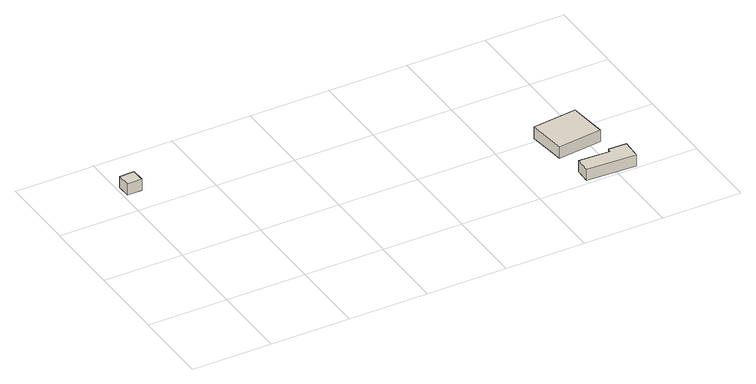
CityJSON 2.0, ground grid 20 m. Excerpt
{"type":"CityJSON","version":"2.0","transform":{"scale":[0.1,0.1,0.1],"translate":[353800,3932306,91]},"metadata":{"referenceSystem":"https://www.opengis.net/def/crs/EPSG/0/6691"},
"CityObjects":{
"building1":{"type":"Building","attributes":{"BuildingIDAttribute.prefecture":"14","BuildingIDAttribute.city":"14153","BuildingDetailAttribute.surveyYear":2015},"geometry":[{"type":"Solid","lod":"1","boundaries":[[[[0,1,2,3]],[[2,4,5,3]],[[1,6,4,2]],[[0,7,6,1]],[[3,5,7,0]],[[4,6,7,5]]]]}]},
"building2":{"type":"Building","attributes":{"usage":"451","storeysAboveGround":1,"BuildingIDAttribute.prefecture":"14","BuildingIDAttribute.city":"14153","BuildingDetailAttribute.totalFloorArea":53.37,"BuildingDetailAttribute.buildingFootprintArea":53.37,"BuildingDetailAttribute.buildingStructureType":"601","BuildingDetailAttribute.buildingStructureOrgType":"1","BuildingDetailAttribute.orgUsage":"200","BuildingDetailAttribute.surveyYear":2015},"geometry":[{"type":"Solid","lod":"1","boundaries":[[[[8,9,10,11,12,13]],[[12,14,15,13]],[[11,16,14,12]],[[10,17,16,11]],[[9,18,17,10]],[[8,19,18,9]],[[13,15,19,8]],[[14,16,17,18,19,15]]]]}]},
"building3":{"type":"Building","attributes":{"usage":"451","measuredHeight":3.6,"storeysAboveGround":1,"BuildingIDAttribute.prefecture":"14","BuildingIDAttribute.city":"14153","BuildingDetailAttribute.totalFloorArea":109.08,"BuildingDetailAttribute.buildingFootprintArea":109.08,"BuildingDetailAttribute.buildingStructureType":"601","BuildingDetailAttribute.buildingStructureOrgType":"1","BuildingDetailAttribute.orgUsage":"200","BuildingDetailAttribute.surveyYear":2015},"geometry":[{"type":"Solid","lod":"1","boundaries":[[[[20,21,22,23]],[[22,24,25,23]],[[21,26,24,22]],[[20,27,26,21]],[[23,25,27,20]],[[24,26,27,25]]]]}]}
},
"vertices":[
[6,459,11],[5,492,11],[42,493,11],[43,459,11],[42,493,41],[43,459,41],[5,492,41],[6,459,41],
[925,12,6],[927,51,6],[1006,48,6],[1007,57,6],[1052,56,6],[1050,7,6],[1052,56,36],[1050,7,36],[1007,57,36],[1006,48,36],[927,51,36],[925,12,36],
[904,212,7],[1016,225,7],[1026,128,7],[915,116,7],[1026,128,38],[915,116,38],[1016,225,38],[904,212,38]
]}
